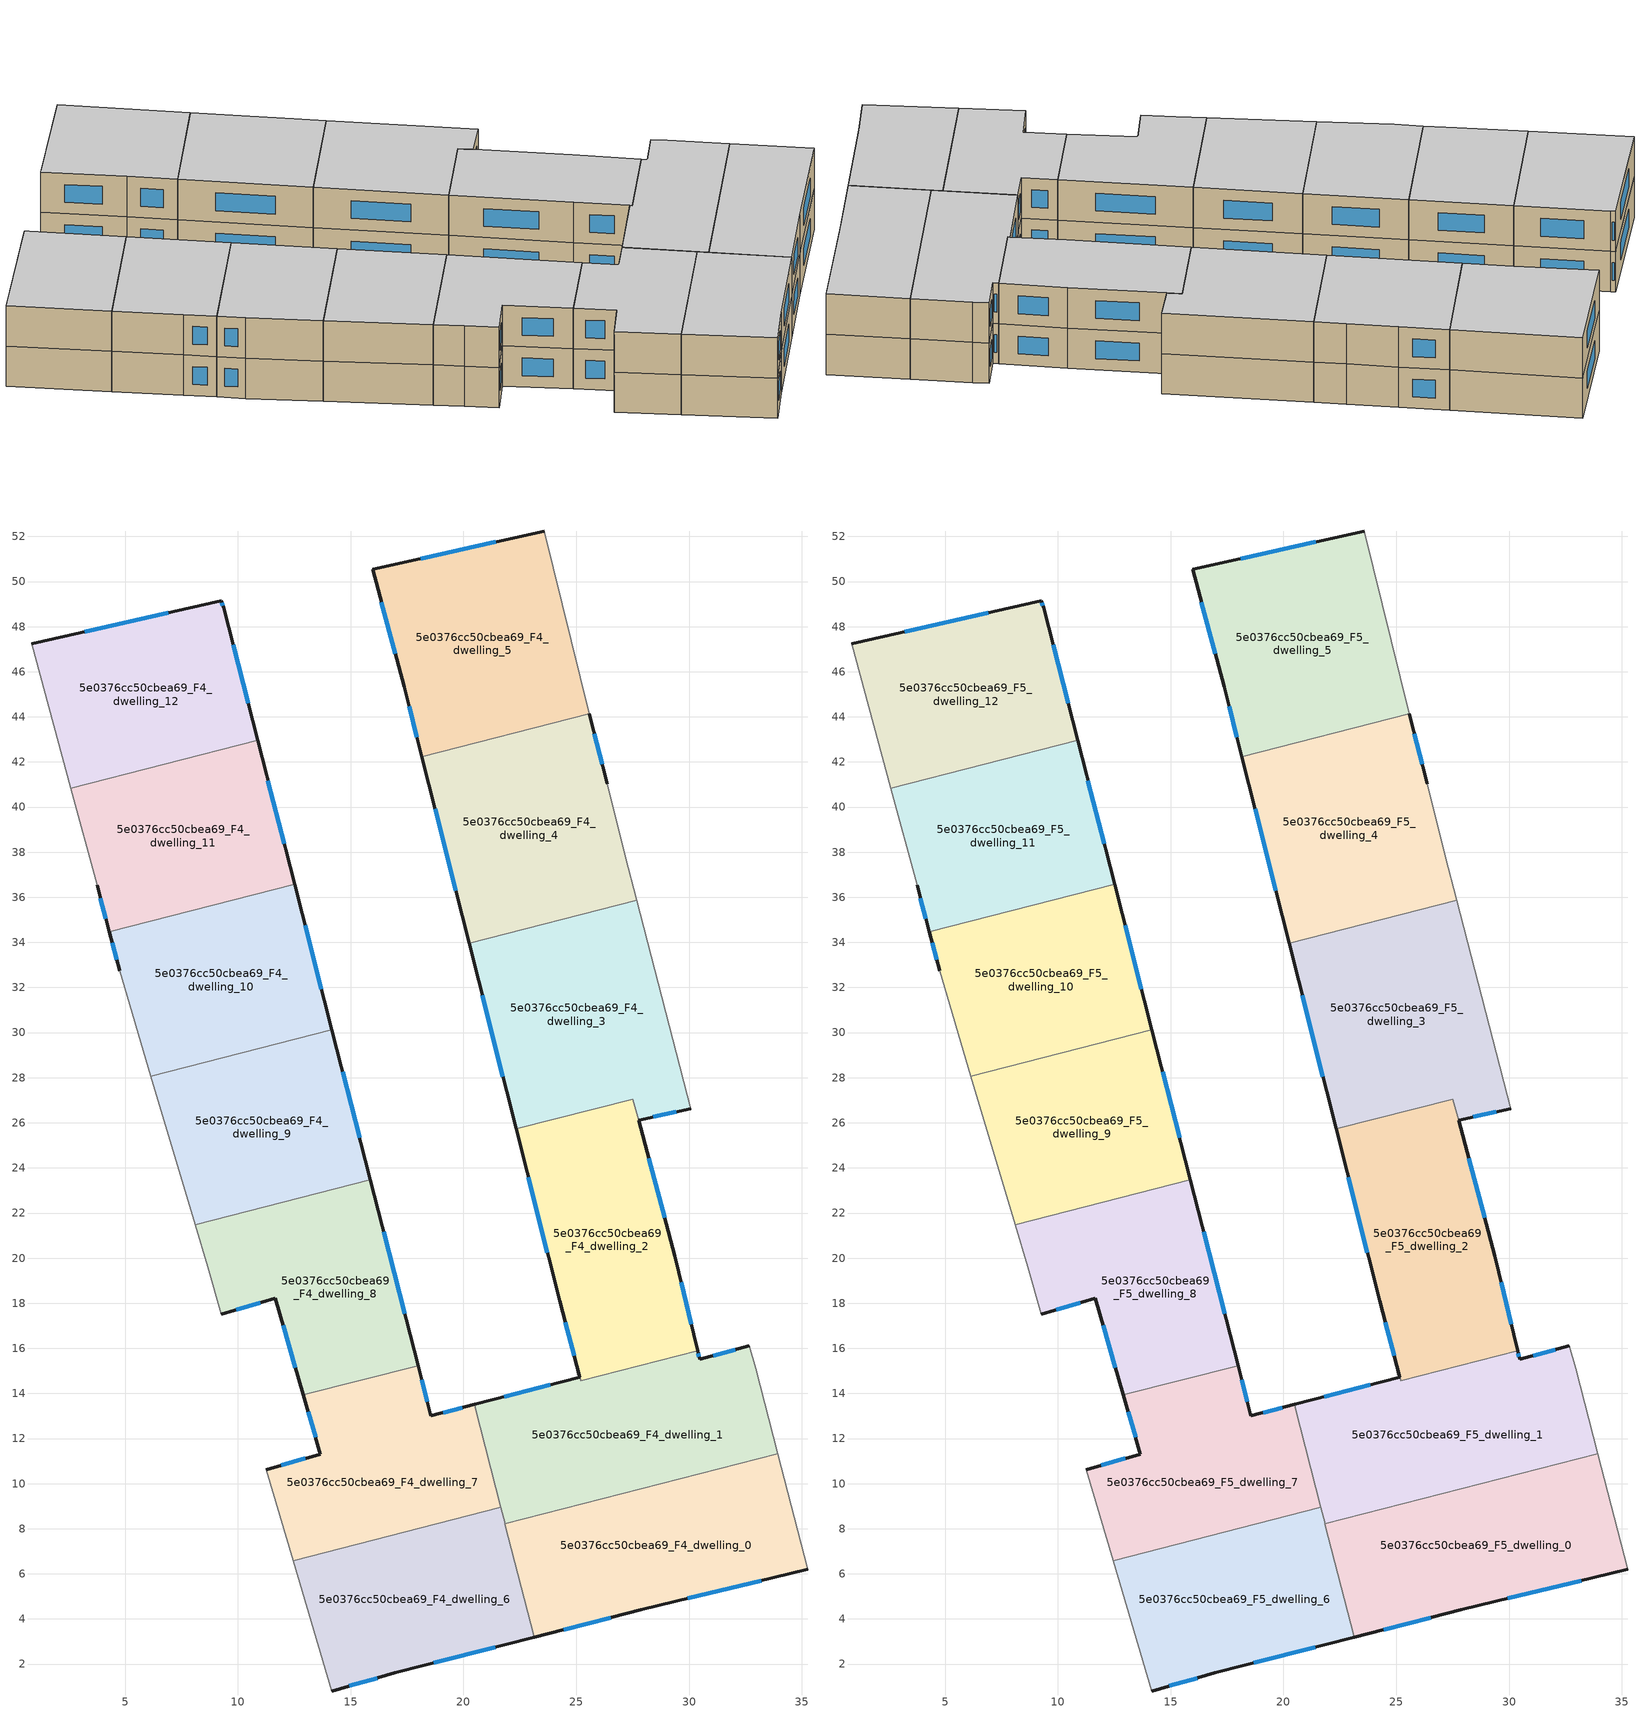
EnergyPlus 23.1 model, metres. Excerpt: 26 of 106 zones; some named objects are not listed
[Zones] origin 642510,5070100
5e0376cc50cbea69_F4_dwelling_0
 floor to 5e0376cc50cbea69_F3_dwelling_0 (EU_floor_Construction): 33.94,11.33 35.27,6.2 27.86,4.4 23.13,3.19 21.84,8.23 z12
 wall outside (EU_wall_Construction): 23.13,3.19 27.86,4.4 35.27,6.2 z12:15
 wall to 5e0376cc50cbea69_F4_dwelling_1 (EU_wall_Construction): 33.94,11.33 21.84,8.23 z12:15
 wall adiabatic (EU_wall_Construction): 35.27,6.2 33.94,11.33 z12:15
 wall to 5e0376cc50cbea69_F4_dwelling_6 (EU_wall_Construction): 21.84,8.23 23.13,3.19 z12:15
 window (EU_Window_Construction): 29.94,4.91 33.19,5.7 / 24.45,3.53 26.54,4.06 z12.84:14.16
5e0376cc50cbea69_F4_dwelling_1
 floor to 5e0376cc50cbea69_F3_dwelling_1 (EU_floor_Construction): 32.67,16.11 32.97,15.11 33.94,11.33 21.84,8.23 20.53,13.37 20.49,13.51 25.17,14.71 25.21,14.57 30.38,15.88 30.47,15.51 z12
 wall outside (EU_wall_Construction): 25.16,14.71 20.49,13.51 / 32.67,16.11 30.47,15.51 30.38,15.88 z12:15
 wall to 5e0376cc50cbea69_F4_dwelling_2 (EU_wall_Construction): 30.38,15.89 25.21,14.57 25.17,14.71 z12:15
 wall adiabatic (EU_wall_Construction): 33.94,11.33 32.97,15.11 32.67,16.11 z12:15
 wall to 5e0376cc50cbea69_F4_dwelling_7 (EU_wall_Construction): 20.49,13.51 20.53,13.37 21.66,8.94 z12:15
 wall to 5e0376cc50cbea69_F4_dwelling_6 (EU_wall_Construction): 21.66,8.94 21.84,8.23 z12:15
 window (EU_Window_Construction): 23.85,14.38 21.8,13.85 / 30.44,15.62 30.4,15.78 / 32.05,15.94 31.08,15.68 z12.84:14.16
5e0376cc50cbea69_F4_dwelling_10
 floor to 5e0376cc50cbea69_F3_dwelling_10 (EU_floor_Construction): 12.51,36.58 14.17,30.12 6.14,28.07 4.75,32.73 4.29,34.48 z12
 wall outside (EU_wall_Construction): 4.29,34.48 4.75,32.73 / 14.17,30.12 12.51,36.58 z12:15
 wall to 5e0376cc50cbea69_F4_dwelling_11 (EU_wall_Construction): 12.51,36.58 4.29,34.48 z12:15
 wall to 5e0376cc50cbea69_F4_dwelling_9 (EU_wall_Construction): 6.14,28.07 14.17,30.12 z12:15
 wall adiabatic (EU_wall_Construction): 4.75,32.73 6.14,28.07 z12:15
 window (EU_Window_Construction): 4.42,33.99 4.62,33.22 / 13.7,31.93 12.97,34.77 z12.84:14.16
5e0376cc50cbea69_F4_dwelling_11
 floor to 5e0376cc50cbea69_F3_dwelling_11 (EU_floor_Construction): 10.87,42.95 12.51,36.58 4.29,34.48 3.75,36.53 2.59,40.83 z12
 wall outside (EU_wall_Construction): 12.51,36.58 10.87,42.95 / 3.75,36.53 4.29,34.48 z12:15
 wall adiabatic (EU_wall_Construction): 2.59,40.83 3.75,36.53 z12:15
 wall to 5e0376cc50cbea69_F4_dwelling_12 (EU_wall_Construction): 10.87,42.95 2.59,40.83 z12:15
 window (EU_Window_Construction): 12.05,38.36 11.33,41.17 / 3.9,35.96 4.14,35.05 z12.84:14.16
5e0376cc50cbea69_F4_dwelling_12
 floor to 5e0376cc50cbea69_F3_dwelling_12 (EU_floor_Construction): 9.36,48.84 10.87,42.95 2.59,40.83 0.85,47.24 9.26,49.14 z12
 wall outside (EU_wall_Construction): 10.87,42.95 9.36,48.84 9.26,49.14 0.85,47.24 z12:15
 wall adiabatic (EU_wall_Construction): 0.85,47.24 2.59,40.83 z12:15
 window (EU_Window_Construction): 6.91,48.61 3.21,47.78 / 9.33,48.93 9.29,49.06 / 10.45,44.6 9.78,47.19 z12.84:14.16
5e0376cc50cbea69_F4_dwelling_2
 floor to 5e0376cc50cbea69_F3_dwelling_2 (EU_floor_Construction): 27.77,26.12 29.37,20.12 30.38,15.89 25.21,14.57 25.16,14.72 24.26,18.12 22.33,25.73 27.52,27.05 z12
 wall outside (EU_wall_Construction): 22.33,25.73 24.26,18.12 25.16,14.72 / 30.38,15.89 29.37,20.12 27.77,26.12 z12:15
 wall to 5e0376cc50cbea69_F4_dwelling_3 (EU_wall_Construction): 27.77,26.12 27.52,27.05 22.33,25.73 z12:15
 window (EU_Window_Construction): 24.51,17.16 24.91,15.67 / 22.87,23.59 23.72,20.25 / 28.92,21.8 28.22,24.43 / 30.09,17.07 29.65,18.93 z12.84:14.16
5e0376cc50cbea69_F4_dwelling_3
 floor to 5e0376cc50cbea69_F3_dwelling_3 (EU_floor_Construction): 27.68,35.87 30.07,26.62 27.77,26.12 27.52,27.05 22.33,25.73 20.25,33.97 z12
 wall outside (EU_wall_Construction): 20.25,33.97 22.33,25.73 / 27.77,26.12 30.07,26.62 z12:15
 wall to 5e0376cc50cbea69_F4_dwelling_4 (EU_wall_Construction): 27.68,35.87 20.25,33.97 z12:15
 wall adiabatic (EU_wall_Construction): 30.07,26.62 27.68,35.87 z12:15
 window (EU_Window_Construction): 20.83,31.66 21.75,28.04 / 28.41,26.26 29.42,26.48 z12.84:14.16
5e0376cc50cbea69_F4_dwelling_4
 floor to 5e0376cc50cbea69_F3_dwelling_4 (EU_floor_Construction): 25.57,44.13 26.37,41.03 27.17,37.83 27.68,35.87 20.25,33.97 18.15,42.23 z12
 wall outside (EU_wall_Construction): 18.15,42.23 20.25,33.97 / 26.37,41.03 25.57,44.13 z12:15
 wall adiabatic (EU_wall_Construction): 27.68,35.87 27.17,37.83 26.37,41.03 z12:15
 wall to 5e0376cc50cbea69_F4_dwelling_5 (EU_wall_Construction): 25.57,44.13 18.15,42.23 z12:15
 window (EU_Window_Construction): 18.74,39.91 19.66,36.28 / 26.15,41.9 25.8,43.26 z12.84:14.16
5e0376cc50cbea69_F4_dwelling_5
 floor to 5e0376cc50cbea69_F3_dwelling_5 (EU_floor_Construction): 23.57,52.24 25.57,44.13 18.15,42.23 17.37,45.34 15.97,50.54 z12
 wall outside (EU_wall_Construction): 23.57,52.24 15.97,50.54 17.37,45.34 18.15,42.23 z12:15
 wall adiabatic (EU_wall_Construction): 25.57,44.13 23.57,52.24 z12:15
 window (EU_Window_Construction): 17.59,44.47 17.93,43.1 / 16.36,49.08 16.97,46.79 / 21.44,51.76 18.1,51.02 z12.84:14.16
5e0376cc50cbea69_F4_dwelling_6
 floor to 5e0376cc50cbea69_F3_dwelling_6 (EU_floor_Construction): 21.66,8.94 23.13,3.19 16.95,1.61 14.15,0.81 12.44,6.59 z12
 wall outside (EU_wall_Construction): 14.15,0.81 16.95,1.61 23.13,3.19 z12:15
 wall adiabatic (EU_wall_Construction): 12.44,6.59 14.15,0.81 z12:15
 wall to 5e0376cc50cbea69_F4_dwelling_7 (EU_wall_Construction): 21.66,8.94 12.44,6.59 z12:15
 window (EU_Window_Construction): 18.68,2.05 21.4,2.75 / 14.94,1.03 16.17,1.38 z12.84:14.16
5e0376cc50cbea69_F4_dwelling_7
 floor to 5e0376cc50cbea69_F3_dwelling_7 (EU_floor_Construction): 20.49,13.51 21.66,8.94 12.44,6.59 11.25,10.61 13.65,11.31 12.9,13.93 17.99,15.23 18.56,13.01 z12
 wall outside (EU_wall_Construction): 12.9,13.93 13.65,11.31 11.25,10.61 / 20.49,13.51 18.56,13.01 17.99,15.23 z12:15
 wall adiabatic (EU_wall_Construction): 11.25,10.61 12.44,6.59 z12:15
 wall to 5e0376cc50cbea69_F4_dwelling_8 (EU_wall_Construction): 17.99,15.23 12.9,13.93 z12:15
 window (EU_Window_Construction): 12.98,11.12 11.92,10.81 / 13.11,13.2 13.44,12.05 / 18.4,13.64 18.15,14.61 / 19.95,13.37 19.1,13.15 z12.84:14.16
5e0376cc50cbea69_F4_dwelling_8
 floor to 5e0376cc50cbea69_F3_dwelling_8 (EU_floor_Construction): 15.87,23.47 17.99,15.23 12.9,13.93 11.65,18.22 9.25,17.52 8.65,19.62 8.1,21.48 z12
 wall outside (EU_wall_Construction): 9.25,17.52 11.65,18.22 12.9,13.93 / 17.99,15.23 15.87,23.47 z12:15
 wall adiabatic (EU_wall_Construction): 8.1,21.48 8.65,19.62 9.25,17.52 z12:15
 wall to 5e0376cc50cbea69_F4_dwelling_9 (EU_wall_Construction): 15.87,23.47 8.1,21.48 z12:15
 window (EU_Window_Construction): 9.92,17.72 10.98,18.02 / 17.39,17.54 16.47,21.16 / 12,17.02 12.55,15.13 z12.84:14.16
5e0376cc50cbea69_F4_dwelling_9
 floor to 5e0376cc50cbea69_F3_dwelling_9 (EU_floor_Construction): 14.17,30.12 15.87,23.47 8.1,21.48 6.14,28.07 z12
 wall outside (EU_wall_Construction): 15.87,23.47 14.17,30.12 z12:15
 wall adiabatic (EU_wall_Construction): 6.14,28.07 8.1,21.48 z12:15
 window (EU_Window_Construction): 15.39,25.33 14.64,28.26 z12.84:14.16
5e0376cc50cbea69_F5_dwelling_0
 floor to 5e0376cc50cbea69_F4_dwelling_0 (EU_floor_Construction): 33.94,11.33 35.27,6.2 27.86,4.4 23.13,3.19 21.84,8.23 z15
 wall outside (EU_wall_Construction): 23.13,3.19 27.86,4.4 35.27,6.2 z15:18
 wall to 5e0376cc50cbea69_F5_dwelling_1 (EU_wall_Construction): 33.94,11.33 21.84,8.23 z15:18
 wall adiabatic (EU_wall_Construction): 35.27,6.2 33.94,11.33 z15:18
 wall to 5e0376cc50cbea69_F5_dwelling_6 (EU_wall_Construction): 21.84,8.23 23.13,3.19 z15:18
 window (EU_Window_Construction): 29.94,4.91 33.19,5.7 / 24.45,3.53 26.54,4.06 z15.84:17.16
 ceiling to 5e0376cc50cbea69_F6_dwelling_0 (EU_floor_Construction): 35.27,6.2 33.94,11.33 21.84,8.23 23.13,3.19 27.86,4.4 z18
5e0376cc50cbea69_F5_dwelling_1
 floor to 5e0376cc50cbea69_F4_dwelling_1 (EU_floor_Construction): 32.67,16.11 32.97,15.11 33.94,11.33 21.84,8.23 20.53,13.37 20.49,13.51 25.17,14.71 25.21,14.57 30.38,15.88 30.47,15.51 z15
 wall outside (EU_wall_Construction): 25.16,14.71 20.49,13.51 / 32.67,16.11 30.47,15.51 30.38,15.88 z15:18
 wall to 5e0376cc50cbea69_F5_dwelling_2 (EU_wall_Construction): 30.38,15.89 25.21,14.57 25.17,14.71 z15:18
 wall adiabatic (EU_wall_Construction): 33.94,11.33 32.97,15.11 32.67,16.11 z15:18
 wall to 5e0376cc50cbea69_F5_dwelling_7 (EU_wall_Construction): 20.49,13.51 20.53,13.37 21.66,8.94 z15:18
 wall to 5e0376cc50cbea69_F5_dwelling_6 (EU_wall_Construction): 21.66,8.94 21.84,8.23 z15:18
 window (EU_Window_Construction): 23.85,14.38 21.8,13.85 / 30.44,15.62 30.4,15.78 / 32.05,15.94 31.08,15.68 z15.84:17.16
 ceiling to 5e0376cc50cbea69_F6_dwelling_1 (EU_floor_Construction): 33.94,11.33 32.97,15.11 32.67,16.11 30.47,15.51 30.38,15.89 25.21,14.57 25.16,14.71 20.49,13.51 20.53,13.37 21.84,8.23 z18
5e0376cc50cbea69_F5_dwelling_10
 floor to 5e0376cc50cbea69_F4_dwelling_10 (EU_floor_Construction): 12.51,36.58 14.17,30.12 6.14,28.07 4.75,32.73 4.29,34.48 z15
 wall outside (EU_wall_Construction): 4.29,34.48 4.75,32.73 / 14.17,30.12 12.51,36.58 z15:18
 wall to 5e0376cc50cbea69_F5_dwelling_11 (EU_wall_Construction): 12.51,36.58 4.29,34.48 z15:18
 wall to 5e0376cc50cbea69_F5_dwelling_9 (EU_wall_Construction): 6.14,28.07 14.17,30.12 z15:18
 wall adiabatic (EU_wall_Construction): 4.75,32.73 6.14,28.07 z15:18
 window (EU_Window_Construction): 4.42,33.99 4.62,33.22 / 13.7,31.93 12.97,34.77 z15.84:17.16
 ceiling to 5e0376cc50cbea69_F6_dwelling_10 (EU_floor_Construction): 14.17,30.12 12.51,36.58 4.29,34.48 4.75,32.73 6.14,28.07 z18
5e0376cc50cbea69_F5_dwelling_11
 floor to 5e0376cc50cbea69_F4_dwelling_11 (EU_floor_Construction): 10.87,42.95 12.51,36.58 4.29,34.48 3.75,36.53 2.59,40.83 z15
 wall outside (EU_wall_Construction): 12.51,36.58 10.87,42.95 / 3.75,36.53 4.29,34.48 z15:18
 wall adiabatic (EU_wall_Construction): 2.59,40.83 3.75,36.53 z15:18
 wall to 5e0376cc50cbea69_F5_dwelling_12 (EU_wall_Construction): 10.87,42.95 2.59,40.83 z15:18
 window (EU_Window_Construction): 12.05,38.36 11.33,41.17 / 3.9,35.96 4.14,35.05 z15.84:17.16
 ceiling to 5e0376cc50cbea69_F6_dwelling_11 (EU_floor_Construction): 12.51,36.58 10.87,42.95 2.59,40.83 3.75,36.53 4.29,34.48 z18
5e0376cc50cbea69_F5_dwelling_12
 floor to 5e0376cc50cbea69_F4_dwelling_12 (EU_floor_Construction): 9.36,48.84 10.87,42.95 2.59,40.83 0.85,47.24 9.26,49.14 z15
 wall outside (EU_wall_Construction): 10.87,42.95 9.36,48.84 9.26,49.14 0.85,47.24 z15:18
 wall adiabatic (EU_wall_Construction): 0.85,47.24 2.59,40.83 z15:18
 window (EU_Window_Construction): 6.91,48.61 3.21,47.78 / 9.33,48.93 9.29,49.06 / 10.45,44.6 9.78,47.19 z15.84:17.16
 ceiling to 5e0376cc50cbea69_F6_dwelling_12 (EU_floor_Construction): 10.87,42.95 9.36,48.84 9.26,49.14 0.85,47.24 2.59,40.83 z18
5e0376cc50cbea69_F5_dwelling_2
 floor to 5e0376cc50cbea69_F4_dwelling_2 (EU_floor_Construction): 27.77,26.12 29.37,20.12 30.38,15.89 25.21,14.57 25.16,14.72 24.26,18.12 22.33,25.73 27.52,27.05 z15
 wall outside (EU_wall_Construction): 22.33,25.73 24.26,18.12 25.16,14.72 / 30.38,15.89 29.37,20.12 27.77,26.12 z15:18
 wall to 5e0376cc50cbea69_F5_dwelling_3 (EU_wall_Construction): 27.77,26.12 27.52,27.05 22.33,25.73 z15:18
 window (EU_Window_Construction): 24.51,17.16 24.91,15.67 / 22.87,23.59 23.72,20.25 / 28.92,21.8 28.22,24.43 / 30.09,17.07 29.65,18.93 z15.84:17.16
 ceiling to 5e0376cc50cbea69_F6_dwelling_2 (EU_floor_Construction): 30.38,15.89 29.37,20.12 27.77,26.12 27.52,27.05 22.33,25.73 24.26,18.12 25.16,14.72 25.21,14.57 z18
5e0376cc50cbea69_F5_dwelling_3
 floor to 5e0376cc50cbea69_F4_dwelling_3 (EU_floor_Construction): 27.68,35.87 30.07,26.62 27.77,26.12 27.52,27.05 22.33,25.73 20.25,33.97 z15
 wall outside (EU_wall_Construction): 20.25,33.97 22.33,25.73 / 27.77,26.12 30.07,26.62 z15:18
 wall to 5e0376cc50cbea69_F5_dwelling_4 (EU_wall_Construction): 27.68,35.87 20.25,33.97 z15:18
 wall adiabatic (EU_wall_Construction): 30.07,26.62 27.68,35.87 z15:18
 window (EU_Window_Construction): 20.83,31.66 21.75,28.04 / 28.41,26.26 29.42,26.48 z15.84:17.16
 ceiling to 5e0376cc50cbea69_F6_dwelling_3 (EU_floor_Construction): 30.07,26.62 27.68,35.87 20.25,33.97 22.33,25.73 27.52,27.05 27.77,26.12 z18
5e0376cc50cbea69_F5_dwelling_4
 floor to 5e0376cc50cbea69_F4_dwelling_4 (EU_floor_Construction): 25.57,44.13 26.37,41.03 27.17,37.83 27.68,35.87 20.25,33.97 18.15,42.23 z15
 wall outside (EU_wall_Construction): 18.15,42.23 20.25,33.97 / 26.37,41.03 25.57,44.13 z15:18
 wall adiabatic (EU_wall_Construction): 27.68,35.87 27.17,37.83 26.37,41.03 z15:18
 wall to 5e0376cc50cbea69_F5_dwelling_5 (EU_wall_Construction): 25.57,44.13 18.15,42.23 z15:18
 window (EU_Window_Construction): 18.74,39.91 19.66,36.28 / 26.15,41.9 25.8,43.26 z15.84:17.16
 ceiling to 5e0376cc50cbea69_F6_dwelling_4 (EU_floor_Construction): 27.68,35.87 27.17,37.83 26.37,41.03 25.57,44.13 18.15,42.23 20.25,33.97 z18
5e0376cc50cbea69_F5_dwelling_5
 floor to 5e0376cc50cbea69_F4_dwelling_5 (EU_floor_Construction): 23.57,52.24 25.57,44.13 18.15,42.23 17.37,45.34 15.97,50.54 z15
 wall outside (EU_wall_Construction): 23.57,52.24 15.97,50.54 17.37,45.34 18.15,42.23 z15:18
 wall adiabatic (EU_wall_Construction): 25.57,44.13 23.57,52.24 z15:18
 window (EU_Window_Construction): 17.59,44.47 17.93,43.1 / 16.36,49.08 16.97,46.79 / 21.44,51.76 18.1,51.02 z15.84:17.16
 ceiling to 5e0376cc50cbea69_F6_dwelling_5 (EU_floor_Construction): 25.57,44.13 23.57,52.24 15.97,50.54 17.37,45.34 18.15,42.23 z18
5e0376cc50cbea69_F5_dwelling_6
 floor to 5e0376cc50cbea69_F4_dwelling_6 (EU_floor_Construction): 21.66,8.94 23.13,3.19 16.95,1.61 14.15,0.81 12.44,6.59 z15
 wall outside (EU_wall_Construction): 14.15,0.81 16.95,1.61 23.13,3.19 z15:18
 wall adiabatic (EU_wall_Construction): 12.44,6.59 14.15,0.81 z15:18
 wall to 5e0376cc50cbea69_F5_dwelling_7 (EU_wall_Construction): 21.66,8.94 12.44,6.59 z15:18
 window (EU_Window_Construction): 18.68,2.05 21.4,2.75 / 14.94,1.03 16.17,1.38 z15.84:17.16
 ceiling to 5e0376cc50cbea69_F6_dwelling_6 (EU_floor_Construction): 23.13,3.19 21.66,8.94 12.44,6.59 14.15,0.81 16.95,1.61 z18
5e0376cc50cbea69_F5_dwelling_7
 floor to 5e0376cc50cbea69_F4_dwelling_7 (EU_floor_Construction): 20.49,13.51 21.66,8.94 12.44,6.59 11.25,10.61 13.65,11.31 12.9,13.93 17.99,15.23 18.56,13.01 z15
 wall outside (EU_wall_Construction): 12.9,13.93 13.65,11.31 11.25,10.61 / 20.49,13.51 18.56,13.01 17.99,15.23 z15:18
 wall adiabatic (EU_wall_Construction): 11.25,10.61 12.44,6.59 z15:18
 wall to 5e0376cc50cbea69_F5_dwelling_8 (EU_wall_Construction): 17.99,15.23 12.9,13.93 z15:18
 window (EU_Window_Construction): 12.98,11.12 11.92,10.81 / 13.11,13.2 13.44,12.05 / 18.4,13.64 18.15,14.61 / 19.95,13.37 19.1,13.15 z15.84:17.16
 ceiling to 5e0376cc50cbea69_F6_dwelling_7 (EU_floor_Construction): 21.66,8.94 20.49,13.51 18.56,13.01 17.99,15.23 12.9,13.93 13.65,11.31 11.25,10.61 12.44,6.59 z18
5e0376cc50cbea69_F5_dwelling_8
 floor to 5e0376cc50cbea69_F4_dwelling_8 (EU_floor_Construction): 15.87,23.47 17.99,15.23 12.9,13.93 11.65,18.22 9.25,17.52 8.65,19.62 8.1,21.48 z15
 wall outside (EU_wall_Construction): 9.25,17.52 11.65,18.22 12.9,13.93 / 17.99,15.23 15.87,23.47 z15:18
 wall adiabatic (EU_wall_Construction): 8.1,21.48 8.65,19.62 9.25,17.52 z15:18
 wall to 5e0376cc50cbea69_F5_dwelling_9 (EU_wall_Construction): 15.87,23.47 8.1,21.48 z15:18
 window (EU_Window_Construction): 9.92,17.72 10.98,18.02 / 17.39,17.54 16.47,21.16 / 12,17.02 12.55,15.13 z15.84:17.16
 ceiling to 5e0376cc50cbea69_F6_dwelling_8 (EU_floor_Construction): 17.99,15.23 15.87,23.47 8.1,21.48 8.65,19.62 9.25,17.52 11.65,18.22 12.9,13.93 z18
5e0376cc50cbea69_F5_dwelling_9
 floor to 5e0376cc50cbea69_F4_dwelling_9 (EU_floor_Construction): 14.17,30.12 15.87,23.47 8.1,21.48 6.14,28.07 z15
 wall outside (EU_wall_Construction): 15.87,23.47 14.17,30.12 z15:18
 wall adiabatic (EU_wall_Construction): 6.14,28.07 8.1,21.48 z15:18
 window (EU_Window_Construction): 15.39,25.33 14.64,28.26 z15.84:17.16
 ceiling to 5e0376cc50cbea69_F6_dwelling_9 (EU_floor_Construction): 15.87,23.47 14.17,30.12 6.14,28.07 8.1,21.48 z18
[Building]
EU S2 Campaign: North Axis=0; Terrain=City; Solar Distribution=FullExterior
[Site:Location]
Lyon-Bron: Latitude=45.75; Longitude=5; Time Zone=1; Elevation=198
[SizingPeriod:WeatherFileDays]
AnnualSizingPeriod: Begin Month=1; Begin Day of Month=1; End Month=12; End Day of Month=31; Day of Week for Start Day=Monday; Use Weather File Daylight Saving Period=No; Use Weather File Rain and Snow Indicators=No
[MATERIAL]
EU_InternalMass_Material: Roughness=MediumRough; Thickness=0.1; Conductivity=1; Density=1800; Specific Heat=900; Thermal Absorptance=0.9; Solar Absorptance=0.7; Visible Absorptance=0.7
[MATERIAL:NOMASS] Roughness=MediumRough; Thermal Absorptance=0.9; Solar Absorptance=0.7; Visible Absorptance=0.7
Name | Thermal Resistance
EU_wall_NoMass | 0.776494
EU_floor_NoMass | 0.421597
[WINDOWMATERIAL:SIMPLEGLAZINGSYSTEM]
EU_Window_SimpleGlazing: UFactor=4.24961; Solar Heat Gain Coefficient=0.83; Visible Transmittance=0.83
[CONSTRUCTION]
EU_wall_Construction: EU_wall_NoMass
EU_floor_Construction: EU_floor_NoMass
EU_Window_Construction: EU_Window_SimpleGlazing
EU_InternalMass_Construction: EU_InternalMass_Material
[ZONE] Type=1; Multiplier=1; Ceiling Height=autocalculate; Floor Area=autocalculate; Part of Total Floor Area=Yes
Name | Volume
5e0376cc50cbea69_F4_dwelling_0; 5e0376cc50cbea69_F5_dwelling_0 | 196.003
5e0376cc50cbea69_F4_dwelling_1; 5e0376cc50cbea69_F5_dwelling_1 | 198.307
5e0376cc50cbea69_F4_dwelling_10; 5e0376cc50cbea69_F5_dwelling_10 | 168.015
5e0376cc50cbea69_F4_dwelling_11; 5e0376cc50cbea69_F5_dwelling_11 | 168.001
5e0376cc50cbea69_F4_dwelling_12; 5e0376cc50cbea69_F5_dwelling_12 | 168.014
5e0376cc50cbea69_F4_dwelling_2; 5e0376cc50cbea69_F5_dwelling_2 | 186.469
5e0376cc50cbea69_F4_dwelling_3; 5e0376cc50cbea69_F5_dwelling_3 | 203.213
5e0376cc50cbea69_F4_dwelling_4; 5e0376cc50cbea69_F5_dwelling_4 | 196.008
5e0376cc50cbea69_F4_dwelling_5; 5e0376cc50cbea69_F5_dwelling_5 | 195.929
5e0376cc50cbea69_F4_dwelling_6; 5e0376cc50cbea69_F5_dwelling_6 | 167.999
5e0376cc50cbea69_F4_dwelling_7; 5e0376cc50cbea69_F5_dwelling_7 | 168.022
5e0376cc50cbea69_F4_dwelling_8; 5e0376cc50cbea69_F5_dwelling_8 | 168.019
5e0376cc50cbea69_F4_dwelling_9; 5e0376cc50cbea69_F5_dwelling_9 | 168.007
[INTERNALMASS] Construction=EU_InternalMass_Construction
Name | Zone or ZoneList | Surface Area
5e0376cc50cbea69_F4_dwelling_0_EU_InternalMass | 5e0376cc50cbea69_F4_dwelling_0 | 65.3343
5e0376cc50cbea69_F4_dwelling_1_EU_InternalMass | 5e0376cc50cbea69_F4_dwelling_1 | 66.1021
5e0376cc50cbea69_F4_dwelling_2_EU_InternalMass | 5e0376cc50cbea69_F4_dwelling_2 | 62.1542
5e0376cc50cbea69_F4_dwelling_3_EU_InternalMass | 5e0376cc50cbea69_F4_dwelling_3 | 67.7555
5e0376cc50cbea69_F4_dwelling_4_EU_InternalMass | 5e0376cc50cbea69_F4_dwelling_4 | 65.3367
5e0376cc50cbea69_F4_dwelling_5_EU_InternalMass | 5e0376cc50cbea69_F4_dwelling_5 | 65.3372
5e0376cc50cbea69_F4_dwelling_6_EU_InternalMass | 5e0376cc50cbea69_F4_dwelling_6 | 55.9996
5e0376cc50cbea69_F4_dwelling_7_EU_InternalMass | 5e0376cc50cbea69_F4_dwelling_7 | 56.0072
5e0376cc50cbea69_F4_dwelling_8_EU_InternalMass | 5e0376cc50cbea69_F4_dwelling_8 | 56.0064
5e0376cc50cbea69_F4_dwelling_9_EU_InternalMass | 5e0376cc50cbea69_F4_dwelling_9 | 56.0024
5e0376cc50cbea69_F4_dwelling_10_EU_InternalMass | 5e0376cc50cbea69_F4_dwelling_10 | 56.0047
5e0376cc50cbea69_F4_dwelling_11_EU_InternalMass | 5e0376cc50cbea69_F4_dwelling_11 | 56.0004
5e0376cc50cbea69_F4_dwelling_12_EU_InternalMass | 5e0376cc50cbea69_F4_dwelling_12 | 56.0048
5e0376cc50cbea69_F5_dwelling_0_EU_InternalMass | 5e0376cc50cbea69_F5_dwelling_0 | 65.3343
5e0376cc50cbea69_F5_dwelling_1_EU_InternalMass | 5e0376cc50cbea69_F5_dwelling_1 | 66.1021
5e0376cc50cbea69_F5_dwelling_2_EU_InternalMass | 5e0376cc50cbea69_F5_dwelling_2 | 62.1542
5e0376cc50cbea69_F5_dwelling_3_EU_InternalMass | 5e0376cc50cbea69_F5_dwelling_3 | 67.7555
5e0376cc50cbea69_F5_dwelling_4_EU_InternalMass | 5e0376cc50cbea69_F5_dwelling_4 | 65.3367
5e0376cc50cbea69_F5_dwelling_5_EU_InternalMass | 5e0376cc50cbea69_F5_dwelling_5 | 65.3372
5e0376cc50cbea69_F5_dwelling_6_EU_InternalMass | 5e0376cc50cbea69_F5_dwelling_6 | 55.9996
5e0376cc50cbea69_F5_dwelling_7_EU_InternalMass | 5e0376cc50cbea69_F5_dwelling_7 | 56.0072
5e0376cc50cbea69_F5_dwelling_8_EU_InternalMass | 5e0376cc50cbea69_F5_dwelling_8 | 56.0064
5e0376cc50cbea69_F5_dwelling_9_EU_InternalMass | 5e0376cc50cbea69_F5_dwelling_9 | 56.0024
5e0376cc50cbea69_F5_dwelling_10_EU_InternalMass | 5e0376cc50cbea69_F5_dwelling_10 | 56.0047
5e0376cc50cbea69_F5_dwelling_11_EU_InternalMass | 5e0376cc50cbea69_F5_dwelling_11 | 56.0004
5e0376cc50cbea69_F5_dwelling_12_EU_InternalMass | 5e0376cc50cbea69_F5_dwelling_12 | 56.0048
[OTHEREQUIPMENT] Fuel Type=Electricity; Design Level Calculation Method=Watts/Area; Power per Zone Floor Area=1; Fraction Latent=0; Fraction Radiant=0; Fraction Lost=0; Carbon Dioxide Generation Rate=0; EndUse Subcategory=EU_Step8_InternalGains
Name | Zone or ZoneList or Space or SpaceList | Schedule
EU_Step8_InternalGain_5e0376cc50cbea69_F4_dwelling_0_f000 | 5e0376cc50cbea69_F4_dwelling_0 | EU_Step8_GainSchedule_5e0376cc50cbea69_F4_dwelling_0_f000
EU_Step8_InternalGain_5e0376cc50cbea69_F4_dwelling_1_f000 | 5e0376cc50cbea69_F4_dwelling_1 | EU_Step8_GainSchedule_5e0376cc50cbea69_F4_dwelling_1_f000
EU_Step8_InternalGain_5e0376cc50cbea69_F4_dwelling_2_f000 | 5e0376cc50cbea69_F4_dwelling_2 | EU_Step8_GainSchedule_5e0376cc50cbea69_F4_dwelling_2_f000
EU_Step8_InternalGain_5e0376cc50cbea69_F4_dwelling_3_f000 | 5e0376cc50cbea69_F4_dwelling_3 | EU_Step8_GainSchedule_5e0376cc50cbea69_F4_dwelling_3_f000
EU_Step8_InternalGain_5e0376cc50cbea69_F4_dwelling_4_f000 | 5e0376cc50cbea69_F4_dwelling_4 | EU_Step8_GainSchedule_5e0376cc50cbea69_F4_dwelling_4_f000
EU_Step8_InternalGain_5e0376cc50cbea69_F4_dwelling_5_f000 | 5e0376cc50cbea69_F4_dwelling_5 | EU_Step8_GainSchedule_5e0376cc50cbea69_F4_dwelling_5_f000
EU_Step8_InternalGain_5e0376cc50cbea69_F4_dwelling_6_f000 | 5e0376cc50cbea69_F4_dwelling_6 | EU_Step8_GainSchedule_5e0376cc50cbea69_F4_dwelling_6_f000
EU_Step8_InternalGain_5e0376cc50cbea69_F4_dwelling_7_f000 | 5e0376cc50cbea69_F4_dwelling_7 | EU_Step8_GainSchedule_5e0376cc50cbea69_F4_dwelling_7_f000
EU_Step8_InternalGain_5e0376cc50cbea69_F4_dwelling_8_f000 | 5e0376cc50cbea69_F4_dwelling_8 | EU_Step8_GainSchedule_5e0376cc50cbea69_F4_dwelling_8_f000
EU_Step8_InternalGain_5e0376cc50cbea69_F4_dwelling_9_f000 | 5e0376cc50cbea69_F4_dwelling_9 | EU_Step8_GainSchedule_5e0376cc50cbea69_F4_dwelling_9_f000
EU_Step8_InternalGain_5e0376cc50cbea69_F4_dwelling_10_f000 | 5e0376cc50cbea69_F4_dwelling_10 | EU_Step8_GainSchedule_5e0376cc50cbea69_F4_dwelling_10_f000
EU_Step8_InternalGain_5e0376cc50cbea69_F4_dwelling_11_f000 | 5e0376cc50cbea69_F4_dwelling_11 | EU_Step8_GainSchedule_5e0376cc50cbea69_F4_dwelling_11_f000
EU_Step8_InternalGain_5e0376cc50cbea69_F4_dwelling_12_f000 | 5e0376cc50cbea69_F4_dwelling_12 | EU_Step8_GainSchedule_5e0376cc50cbea69_F4_dwelling_12_f000
EU_Step8_InternalGain_5e0376cc50cbea69_F5_dwelling_0_f000 | 5e0376cc50cbea69_F5_dwelling_0 | EU_Step8_GainSchedule_5e0376cc50cbea69_F5_dwelling_0_f000
EU_Step8_InternalGain_5e0376cc50cbea69_F5_dwelling_1_f000 | 5e0376cc50cbea69_F5_dwelling_1 | EU_Step8_GainSchedule_5e0376cc50cbea69_F5_dwelling_1_f000
EU_Step8_InternalGain_5e0376cc50cbea69_F5_dwelling_2_f000 | 5e0376cc50cbea69_F5_dwelling_2 | EU_Step8_GainSchedule_5e0376cc50cbea69_F5_dwelling_2_f000
EU_Step8_InternalGain_5e0376cc50cbea69_F5_dwelling_3_f000 | 5e0376cc50cbea69_F5_dwelling_3 | EU_Step8_GainSchedule_5e0376cc50cbea69_F5_dwelling_3_f000
EU_Step8_InternalGain_5e0376cc50cbea69_F5_dwelling_4_f000 | 5e0376cc50cbea69_F5_dwelling_4 | EU_Step8_GainSchedule_5e0376cc50cbea69_F5_dwelling_4_f000
EU_Step8_InternalGain_5e0376cc50cbea69_F5_dwelling_5_f000 | 5e0376cc50cbea69_F5_dwelling_5 | EU_Step8_GainSchedule_5e0376cc50cbea69_F5_dwelling_5_f000
EU_Step8_InternalGain_5e0376cc50cbea69_F5_dwelling_6_f000 | 5e0376cc50cbea69_F5_dwelling_6 | EU_Step8_GainSchedule_5e0376cc50cbea69_F5_dwelling_6_f000
EU_Step8_InternalGain_5e0376cc50cbea69_F5_dwelling_7_f000 | 5e0376cc50cbea69_F5_dwelling_7 | EU_Step8_GainSchedule_5e0376cc50cbea69_F5_dwelling_7_f000
EU_Step8_InternalGain_5e0376cc50cbea69_F5_dwelling_8_f000 | 5e0376cc50cbea69_F5_dwelling_8 | EU_Step8_GainSchedule_5e0376cc50cbea69_F5_dwelling_8_f000
EU_Step8_InternalGain_5e0376cc50cbea69_F5_dwelling_9_f000 | 5e0376cc50cbea69_F5_dwelling_9 | EU_Step8_GainSchedule_5e0376cc50cbea69_F5_dwelling_9_f000
EU_Step8_InternalGain_5e0376cc50cbea69_F5_dwelling_10_f000 | 5e0376cc50cbea69_F5_dwelling_10 | EU_Step8_GainSchedule_5e0376cc50cbea69_F5_dwelling_10_f000
EU_Step8_InternalGain_5e0376cc50cbea69_F5_dwelling_11_f000 | 5e0376cc50cbea69_F5_dwelling_11 | EU_Step8_GainSchedule_5e0376cc50cbea69_F5_dwelling_11_f000
EU_Step8_InternalGain_5e0376cc50cbea69_F5_dwelling_12_f000 | 5e0376cc50cbea69_F5_dwelling_12 | EU_Step8_GainSchedule_5e0376cc50cbea69_F5_dwelling_12_f000
[ZONEVENTILATION:DESIGNFLOWRATE] Schedule=EU_AlwaysOn; Design Flow Rate Calculation Method=AirChanges/Hour; Air Changes per Hour=0.693814; Ventilation Type=Natural; Fan Pressure Rise=0; Fan Total Efficiency=1; Constant Term Coefficient=1; Temperature Term Coefficient=0; Velocity Term Coefficient=0; Velocity Squared Term Coefficient=0; Minimum Indoor Temperature=-100; Maximum Indoor Temperature=100; Delta Temperature=-100; Minimum Outdoor Temperature=-100; Maximum Outdoor Temperature=100; Maximum Wind Speed=40
Name | Zone or ZoneList or Space or SpaceList
EU_ConstantAir_5e0376cc50cbea69_F4_dwelling_0 | 5e0376cc50cbea69_F4_dwelling_0
EU_ConstantAir_5e0376cc50cbea69_F4_dwelling_1 | 5e0376cc50cbea69_F4_dwelling_1
EU_ConstantAir_5e0376cc50cbea69_F4_dwelling_2 | 5e0376cc50cbea69_F4_dwelling_2
EU_ConstantAir_5e0376cc50cbea69_F4_dwelling_3 | 5e0376cc50cbea69_F4_dwelling_3
EU_ConstantAir_5e0376cc50cbea69_F4_dwelling_4 | 5e0376cc50cbea69_F4_dwelling_4
EU_ConstantAir_5e0376cc50cbea69_F4_dwelling_5 | 5e0376cc50cbea69_F4_dwelling_5
EU_ConstantAir_5e0376cc50cbea69_F4_dwelling_6 | 5e0376cc50cbea69_F4_dwelling_6
EU_ConstantAir_5e0376cc50cbea69_F4_dwelling_7 | 5e0376cc50cbea69_F4_dwelling_7
EU_ConstantAir_5e0376cc50cbea69_F4_dwelling_8 | 5e0376cc50cbea69_F4_dwelling_8
EU_ConstantAir_5e0376cc50cbea69_F4_dwelling_9 | 5e0376cc50cbea69_F4_dwelling_9
EU_ConstantAir_5e0376cc50cbea69_F4_dwelling_10 | 5e0376cc50cbea69_F4_dwelling_10
EU_ConstantAir_5e0376cc50cbea69_F4_dwelling_11 | 5e0376cc50cbea69_F4_dwelling_11
EU_ConstantAir_5e0376cc50cbea69_F4_dwelling_12 | 5e0376cc50cbea69_F4_dwelling_12
EU_ConstantAir_5e0376cc50cbea69_F5_dwelling_0 | 5e0376cc50cbea69_F5_dwelling_0
EU_ConstantAir_5e0376cc50cbea69_F5_dwelling_1 | 5e0376cc50cbea69_F5_dwelling_1
EU_ConstantAir_5e0376cc50cbea69_F5_dwelling_2 | 5e0376cc50cbea69_F5_dwelling_2
EU_ConstantAir_5e0376cc50cbea69_F5_dwelling_3 | 5e0376cc50cbea69_F5_dwelling_3
EU_ConstantAir_5e0376cc50cbea69_F5_dwelling_4 | 5e0376cc50cbea69_F5_dwelling_4
EU_ConstantAir_5e0376cc50cbea69_F5_dwelling_5 | 5e0376cc50cbea69_F5_dwelling_5
EU_ConstantAir_5e0376cc50cbea69_F5_dwelling_6 | 5e0376cc50cbea69_F5_dwelling_6
EU_ConstantAir_5e0376cc50cbea69_F5_dwelling_7 | 5e0376cc50cbea69_F5_dwelling_7
EU_ConstantAir_5e0376cc50cbea69_F5_dwelling_8 | 5e0376cc50cbea69_F5_dwelling_8
EU_ConstantAir_5e0376cc50cbea69_F5_dwelling_9 | 5e0376cc50cbea69_F5_dwelling_9
EU_ConstantAir_5e0376cc50cbea69_F5_dwelling_10 | 5e0376cc50cbea69_F5_dwelling_10
EU_ConstantAir_5e0376cc50cbea69_F5_dwelling_11 | 5e0376cc50cbea69_F5_dwelling_11
EU_ConstantAir_5e0376cc50cbea69_F5_dwelling_12 | 5e0376cc50cbea69_F5_dwelling_12
[HVACTEMPLATE:THERMOSTAT] Constant Heating Setpoint=20; Constant Cooling Setpoint=50
EU_HeatOnly_5e0376cc50cbea69_F4_dwelling_8; EU_HeatOnly_5e0376cc50cbea69_F4_dwelling_9; EU_HeatOnly_5e0376cc50cbea69_F4_dwelling_10; EU_HeatOnly_5e0376cc50cbea69_F4_dwelling_11; EU_HeatOnly_5e0376cc50cbea69_F4_dwelling_12; EU_HeatOnly_5e0376cc50cbea69_F5_dwelling_0; EU_HeatOnly_5e0376cc50cbea69_F5_dwelling_1; EU_HeatOnly_5e0376cc50cbea69_F5_dwelling_2; EU_HeatOnly_5e0376cc50cbea69_F5_dwelling_3; EU_HeatOnly_5e0376cc50cbea69_F5_dwelling_4; EU_HeatOnly_5e0376cc50cbea69_F5_dwelling_5; EU_HeatOnly_5e0376cc50cbea69_F5_dwelling_6; EU_HeatOnly_5e0376cc50cbea69_F5_dwelling_7; EU_HeatOnly_5e0376cc50cbea69_F5_dwelling_8; EU_HeatOnly_5e0376cc50cbea69_F5_dwelling_9; EU_HeatOnly_5e0376cc50cbea69_F5_dwelling_10; EU_HeatOnly_5e0376cc50cbea69_F5_dwelling_11; EU_HeatOnly_5e0376cc50cbea69_F5_dwelling_12; EU_HeatOnly_5e0376cc50cbea69_F6_dwelling_0; EU_HeatOnly_5e0376cc50cbea69_F6_dwelling_1; EU_HeatOnly_5e0376cc50cbea69_F6_dwelling_2; EU_HeatOnly_5e0376cc50cbea69_F6_dwelling_3; EU_HeatOnly_5e0376cc50cbea69_F6_dwelling_4; EU_HeatOnly_5e0376cc50cbea69_F6_dwelling_5; EU_HeatOnly_5e0376cc50cbea69_F6_dwelling_6; EU_HeatOnly_5e0376cc50cbea69_F6_dwelling_7; EU_HeatOnly_5e0376cc50cbea69_F6_dwelling_8; EU_HeatOnly_5e0376cc50cbea69_F6_dwelling_9; EU_HeatOnly_5e0376cc50cbea69_F6_dwelling_10; EU_HeatOnly_5e0376cc50cbea69_F6_dwelling_11; EU_HeatOnly_5e0376cc50cbea69_F6_dwelling_12; EU_HeatOnly_5e0376cc50cbea69_F7_dwelling_0; EU_HeatOnly_5e0376cc50cbea69_F7_dwelling_1; EU_HeatOnly_5e0376cc50cbea69_F7_dwelling_2; EU_HeatOnly_5e0376cc50cbea69_F7_dwelling_3; EU_HeatOnly_5e0376cc50cbea69_F7_dwelling_4; EU_HeatOnly_5e0376cc50cbea69_F7_dwelling_5; EU_HeatOnly_5e0376cc50cbea69_F7_dwelling_6; EU_HeatOnly_5e0376cc50cbea69_F7_dwelling_7; EU_HeatOnly_5e0376cc50cbea69_F7_dwelling_8; EU_HeatOnly_5e0376cc50cbea69_F7_dwelling_9; EU_HeatOnly_5e0376cc50cbea69_F7_dwelling_10; EU_HeatOnly_5e0376cc50cbea69_F7_dwelling_11; EU_HeatOnly_5e0376cc50cbea69_F7_dwelling_12
[HVACTEMPLATE:ZONE:IDEALLOADSAIRSYSTEM] System Availability Schedule=EU_AlwaysOn; Maximum Heating Supply Air Temperature=50; Minimum Cooling Supply Air Temperature=13; Maximum Heating Supply Air Humidity Ratio=0.0156; Minimum Cooling Supply Air Humidity Ratio=0.0077; Heating Limit=NoLimit; Cooling Limit=NoLimit; Heating Availability Schedule=EU_AlwaysOn; Cooling Availability Schedule=EU_CoolingOff; Dehumidification Control Type=ConstantSensibleHeatRatio; Cooling Sensible Heat Ratio=0.7; Dehumidification Setpoint=60; Humidification Control Type=None; Humidification Setpoint=30; Outdoor Air Method=None; Outdoor Air Flow Rate per Person=0.00944; Outdoor Air Flow Rate per Zone Floor Area=0; Outdoor Air Flow Rate per Zone=0; Demand Controlled Ventilation Type=None; Outdoor Air Economizer Type=NoEconomizer; Heat Recovery Type=None; Sensible Heat Recovery Effectiveness=0.7; Latent Heat Recovery Effectiveness=0.65
Name | Template Thermostat
5e0376cc50cbea69_F4_dwelling_0 | EU_HeatOnly_5e0376cc50cbea69_F4_dwelling_0
5e0376cc50cbea69_F4_dwelling_1 | EU_HeatOnly_5e0376cc50cbea69_F4_dwelling_1
5e0376cc50cbea69_F4_dwelling_2 | EU_HeatOnly_5e0376cc50cbea69_F4_dwelling_2
5e0376cc50cbea69_F4_dwelling_3 | EU_HeatOnly_5e0376cc50cbea69_F4_dwelling_3
5e0376cc50cbea69_F4_dwelling_4 | EU_HeatOnly_5e0376cc50cbea69_F4_dwelling_4
5e0376cc50cbea69_F4_dwelling_5 | EU_HeatOnly_5e0376cc50cbea69_F4_dwelling_5
5e0376cc50cbea69_F4_dwelling_6 | EU_HeatOnly_5e0376cc50cbea69_F4_dwelling_6
5e0376cc50cbea69_F4_dwelling_7 | EU_HeatOnly_5e0376cc50cbea69_F4_dwelling_7
5e0376cc50cbea69_F4_dwelling_8 | EU_HeatOnly_5e0376cc50cbea69_F4_dwelling_8
5e0376cc50cbea69_F4_dwelling_9 | EU_HeatOnly_5e0376cc50cbea69_F4_dwelling_9
5e0376cc50cbea69_F4_dwelling_10 | EU_HeatOnly_5e0376cc50cbea69_F4_dwelling_10
5e0376cc50cbea69_F4_dwelling_11 | EU_HeatOnly_5e0376cc50cbea69_F4_dwelling_11
5e0376cc50cbea69_F4_dwelling_12 | EU_HeatOnly_5e0376cc50cbea69_F4_dwelling_12
5e0376cc50cbea69_F5_dwelling_0 | EU_HeatOnly_5e0376cc50cbea69_F5_dwelling_0
5e0376cc50cbea69_F5_dwelling_1 | EU_HeatOnly_5e0376cc50cbea69_F5_dwelling_1
5e0376cc50cbea69_F5_dwelling_2 | EU_HeatOnly_5e0376cc50cbea69_F5_dwelling_2
5e0376cc50cbea69_F5_dwelling_3 | EU_HeatOnly_5e0376cc50cbea69_F5_dwelling_3
5e0376cc50cbea69_F5_dwelling_4 | EU_HeatOnly_5e0376cc50cbea69_F5_dwelling_4
5e0376cc50cbea69_F5_dwelling_5 | EU_HeatOnly_5e0376cc50cbea69_F5_dwelling_5
5e0376cc50cbea69_F5_dwelling_6 | EU_HeatOnly_5e0376cc50cbea69_F5_dwelling_6
5e0376cc50cbea69_F5_dwelling_7 | EU_HeatOnly_5e0376cc50cbea69_F5_dwelling_7
5e0376cc50cbea69_F5_dwelling_8 | EU_HeatOnly_5e0376cc50cbea69_F5_dwelling_8
5e0376cc50cbea69_F5_dwelling_9 | EU_HeatOnly_5e0376cc50cbea69_F5_dwelling_9
5e0376cc50cbea69_F5_dwelling_10 | EU_HeatOnly_5e0376cc50cbea69_F5_dwelling_10
5e0376cc50cbea69_F5_dwelling_11 | EU_HeatOnly_5e0376cc50cbea69_F5_dwelling_11
5e0376cc50cbea69_F5_dwelling_12 | EU_HeatOnly_5e0376cc50cbea69_F5_dwelling_12
[SIZING:ZONE] Zone Cooling Design Supply Air Temperature Input Method=SupplyAirTemperature; Zone Cooling Design Supply Air Temperature=13; Zone Heating Design Supply Air Temperature Input Method=SupplyAirTemperature; Zone Heating Design Supply Air Temperature=50; Zone Cooling Design Supply Air Humidity Ratio=0.008; Zone Heating Design Supply Air Humidity Ratio=0.008; Cooling Design Air Flow Method=DesignDay; Cooling Design Air Flow Rate=0; Cooling Minimum Air Flow per Zone Floor Area=0.000762; Cooling Minimum Air Flow=0; Cooling Minimum Air Flow Fraction=0.2; Heating Design Air Flow Method=DesignDay; Heating Design Air Flow Rate=0; Heating Maximum Air Flow per Zone Floor Area=0.002032; Heating Maximum Air Flow=0.141576; Heating Maximum Air Flow Fraction=0.3; Account for Dedicated Outdoor Air System=No; Dedicated Outdoor Air System Control Strategy=NeutralSupplyAir; Dedicated Outdoor Air Low Setpoint Temperature for Design=autosize; Dedicated Outdoor Air High Setpoint Temperature for Design=autosize; Zone Load Sizing Method=Sensible Load Only No Latent Load; Zone Latent Cooling Design Supply Air Humidity Ratio Input Method=HumidityRatioDifference; Zone Cooling Design Supply Air Humidity Ratio Difference=0.005; Zone Latent Heating Design Supply Air Humidity Ratio Input Method=HumidityRatioDifference; Zone Humidification Design Supply Air Humidity Ratio Difference=0.005
5e0376cc50cbea69_F4_dwelling_0; 5e0376cc50cbea69_F4_dwelling_1; 5e0376cc50cbea69_F4_dwelling_2; 5e0376cc50cbea69_F4_dwelling_3; 5e0376cc50cbea69_F4_dwelling_4; 5e0376cc50cbea69_F4_dwelling_5; 5e0376cc50cbea69_F4_dwelling_6; 5e0376cc50cbea69_F4_dwelling_7; 5e0376cc50cbea69_F4_dwelling_8; 5e0376cc50cbea69_F4_dwelling_9; 5e0376cc50cbea69_F4_dwelling_10; 5e0376cc50cbea69_F4_dwelling_11; 5e0376cc50cbea69_F4_dwelling_12; 5e0376cc50cbea69_F5_dwelling_0; 5e0376cc50cbea69_F5_dwelling_1; 5e0376cc50cbea69_F5_dwelling_2; 5e0376cc50cbea69_F5_dwelling_3; 5e0376cc50cbea69_F5_dwelling_4; 5e0376cc50cbea69_F5_dwelling_5; 5e0376cc50cbea69_F5_dwelling_6; 5e0376cc50cbea69_F5_dwelling_7; 5e0376cc50cbea69_F5_dwelling_8; 5e0376cc50cbea69_F5_dwelling_9; 5e0376cc50cbea69_F5_dwelling_10; 5e0376cc50cbea69_F5_dwelling_11; 5e0376cc50cbea69_F5_dwelling_12
[SCHEDULE:CONSTANT]
Name | Hourly Value
EU_AlwaysOn | 1
EU_CoolingOff | 0
[SCHEDULE:FILE] Column Number=1; Rows to Skip at Top=0; Number of Hours of Data=8760; Column Separator=Comma; Interpolate to Timestep=No; Minutes per Item=60; Adjust Schedule for Daylight Savings=Yes
Name | File
EU_Step8_GainSchedule_5e0376cc50cbea69_F4_dwelling_0_f000 | ../../schedules/5e0376cc50cbea69/5e0376cc50cbea69_F4_dwelling_0_f000_gain.csv
EU_Step8_GainSchedule_5e0376cc50cbea69_F4_dwelling_1_f000 | ../../schedules/5e0376cc50cbea69/5e0376cc50cbea69_F4_dwelling_1_f000_gain.csv
EU_Step8_GainSchedule_5e0376cc50cbea69_F4_dwelling_2_f000 | ../../schedules/5e0376cc50cbea69/5e0376cc50cbea69_F4_dwelling_2_f000_gain.csv
EU_Step8_GainSchedule_5e0376cc50cbea69_F4_dwelling_3_f000 | ../../schedules/5e0376cc50cbea69/5e0376cc50cbea69_F4_dwelling_3_f000_gain.csv
EU_Step8_GainSchedule_5e0376cc50cbea69_F4_dwelling_4_f000 | ../../schedules/5e0376cc50cbea69/5e0376cc50cbea69_F4_dwelling_4_f000_gain.csv
EU_Step8_GainSchedule_5e0376cc50cbea69_F4_dwelling_5_f000 | ../../schedules/5e0376cc50cbea69/5e0376cc50cbea69_F4_dwelling_5_f000_gain.csv
EU_Step8_GainSchedule_5e0376cc50cbea69_F4_dwelling_6_f000 | ../../schedules/5e0376cc50cbea69/5e0376cc50cbea69_F4_dwelling_6_f000_gain.csv
EU_Step8_GainSchedule_5e0376cc50cbea69_F4_dwelling_7_f000 | ../../schedules/5e0376cc50cbea69/5e0376cc50cbea69_F4_dwelling_7_f000_gain.csv
EU_Step8_GainSchedule_5e0376cc50cbea69_F4_dwelling_8_f000 | ../../schedules/5e0376cc50cbea69/5e0376cc50cbea69_F4_dwelling_8_f000_gain.csv
EU_Step8_GainSchedule_5e0376cc50cbea69_F4_dwelling_9_f000 | ../../schedules/5e0376cc50cbea69/5e0376cc50cbea69_F4_dwelling_9_f000_gain.csv
EU_Step8_GainSchedule_5e0376cc50cbea69_F4_dwelling_10_f000 | ../../schedules/5e0376cc50cbea69/5e0376cc50cbea69_F4_dwelling_10_f000_gain.csv
EU_Step8_GainSchedule_5e0376cc50cbea69_F4_dwelling_11_f000 | ../../schedules/5e0376cc50cbea69/5e0376cc50cbea69_F4_dwelling_11_f000_gain.csv
EU_Step8_GainSchedule_5e0376cc50cbea69_F4_dwelling_12_f000 | ../../schedules/5e0376cc50cbea69/5e0376cc50cbea69_F4_dwelling_12_f000_gain.csv
EU_Step8_GainSchedule_5e0376cc50cbea69_F5_dwelling_0_f000 | ../../schedules/5e0376cc50cbea69/5e0376cc50cbea69_F5_dwelling_0_f000_gain.csv
EU_Step8_GainSchedule_5e0376cc50cbea69_F5_dwelling_1_f000 | ../../schedules/5e0376cc50cbea69/5e0376cc50cbea69_F5_dwelling_1_f000_gain.csv
EU_Step8_GainSchedule_5e0376cc50cbea69_F5_dwelling_2_f000 | ../../schedules/5e0376cc50cbea69/5e0376cc50cbea69_F5_dwelling_2_f000_gain.csv
EU_Step8_GainSchedule_5e0376cc50cbea69_F5_dwelling_3_f000 | ../../schedules/5e0376cc50cbea69/5e0376cc50cbea69_F5_dwelling_3_f000_gain.csv
EU_Step8_GainSchedule_5e0376cc50cbea69_F5_dwelling_4_f000 | ../../schedules/5e0376cc50cbea69/5e0376cc50cbea69_F5_dwelling_4_f000_gain.csv
EU_Step8_GainSchedule_5e0376cc50cbea69_F5_dwelling_5_f000 | ../../schedules/5e0376cc50cbea69/5e0376cc50cbea69_F5_dwelling_5_f000_gain.csv
EU_Step8_GainSchedule_5e0376cc50cbea69_F5_dwelling_6_f000 | ../../schedules/5e0376cc50cbea69/5e0376cc50cbea69_F5_dwelling_6_f000_gain.csv
EU_Step8_GainSchedule_5e0376cc50cbea69_F5_dwelling_7_f000 | ../../schedules/5e0376cc50cbea69/5e0376cc50cbea69_F5_dwelling_7_f000_gain.csv
EU_Step8_GainSchedule_5e0376cc50cbea69_F5_dwelling_8_f000 | ../../schedules/5e0376cc50cbea69/5e0376cc50cbea69_F5_dwelling_8_f000_gain.csv
EU_Step8_GainSchedule_5e0376cc50cbea69_F5_dwelling_9_f000 | ../../schedules/5e0376cc50cbea69/5e0376cc50cbea69_F5_dwelling_9_f000_gain.csv
EU_Step8_GainSchedule_5e0376cc50cbea69_F5_dwelling_10_f000 | ../../schedules/5e0376cc50cbea69/5e0376cc50cbea69_F5_dwelling_10_f000_gain.csv
EU_Step8_GainSchedule_5e0376cc50cbea69_F5_dwelling_11_f000 | ../../schedules/5e0376cc50cbea69/5e0376cc50cbea69_F5_dwelling_11_f000_gain.csv
EU_Step8_GainSchedule_5e0376cc50cbea69_F5_dwelling_12_f000 | ../../schedules/5e0376cc50cbea69/5e0376cc50cbea69_F5_dwelling_12_f000_gain.csv
